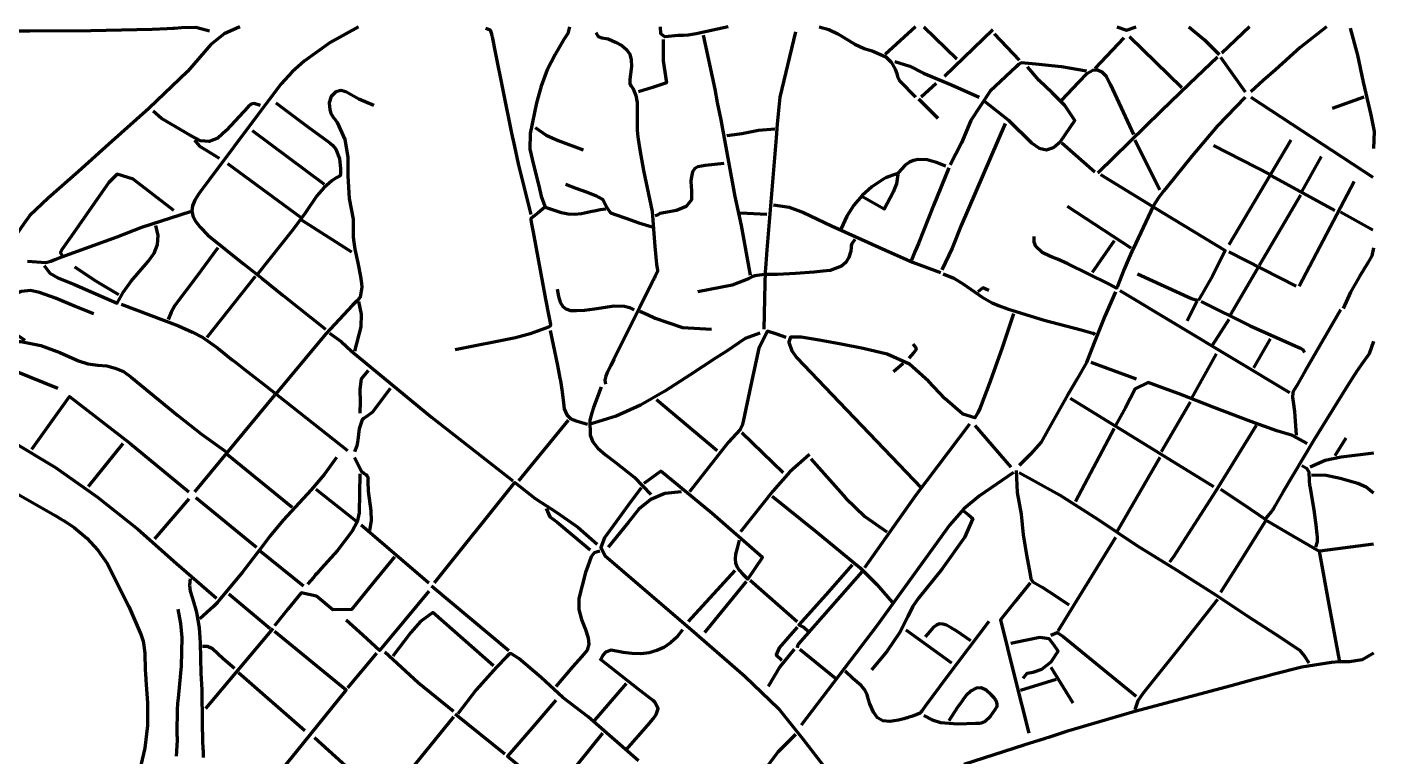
# Model space of a CAD drawing. Header units: inches. Extents: x 15 to 169, y 16 to 153.
# Drawn here: x 85.7 to 169.1, y 108 to 153.1 of the extents above; entities that cross this region are included whole.
import ezdxf

# ---------------------------------------------------------------- set-up
doc = ezdxf.new("R2010")
doc.units = ezdxf.units.IN
doc.header["$MEASUREMENT"] = 0
doc.layers.add('Calque 1', color=7, linetype='Continuous')

msp = doc.modelspace()

# ---------------------------------------------------------------- linework, layer by layer
at = {"layer": 'Calque 1', "color": 7, "lineweight": 70, "true_color": 0xffffff}
for points in [[(96.983, 152.887), (96.127, 153.103), (95.255, 153.082), (94.822, 153.048), (94.715, 153.041), (94.364, 153.023), (93.42, 152.983), (89.642, 152.9), (85.864, 152.887), (84.919, 152.885), (84.683, 152.884), (84.576, 152.884), (84.492, 152.881), (84.156, 152.845), (83.484, 152.764), (82.811, 152.887)], [(98.861, 153.143), (97.894, 152.719), (97.068, 152.066), (95.607, 150.386), (93.217, 148.1), (90.745, 145.892), (88.878, 144.208), (86.996, 142.538), (85.85, 141.466), (85.476, 140.952), (85.116, 140.422)], [(106.204, 153.143), (104.447, 152.182), (102.831, 151.035), (102.096, 150.367), (101.42, 149.622), (100.718, 148.701), (99.971, 147.701), (96.983, 143.699), (96.608, 143.2), (96.421, 142.95), (96.32, 142.815), (96.068, 142.426), (95.919, 142.082), (95.877, 141.764), (95.942, 141.45), (96.116, 141.121), (96.401, 140.757), (96.869, 140.268), (99.075, 138.476), (100.234, 137.569), (101.537, 136.523), (104.155, 134.446)], [(114.058, 153.058), (114.347, 152.962), (114.445, 152.714), (114.467, 152.583), (114.472, 152.553), (114.518, 152.33), (114.649, 151.69), (115.156, 149.128), (115.679, 146.569), (115.817, 145.931), (115.922, 145.456), (116.083, 144.664), (116.875, 141.532)], [(119.266, 153.143), (119.16, 152.73), (118.923, 152.375), (118.369, 151.447), (117.893, 150.484), (117.509, 149.485), (117.232, 148.444), (116.836, 146.546), (116.805, 145.583), (117.038, 144.602), (117.366, 143.321), (117.508, 142.672), (117.729, 142.045)], [(120.888, 152.802), (121.036, 152.552), (121.276, 152.464), (121.538, 152.433), (121.655, 152.406), (122.115, 152.21), (122.511, 151.987), (122.801, 151.741), (122.992, 151.454), (123.092, 151.111), (123.108, 150.697), (123.049, 150.194), (123.026, 150.067), (123.023, 150.049), (123.016, 150.013), (123.003, 149.936), (122.999, 149.638), (123.022, 149.582), (123.03, 149.57), (123.082, 149.502), (123.206, 149.304), (123.373, 148.896), (123.453, 148.474), (123.455, 146.748), (123.478, 146.525), (123.522, 146.198), (123.622, 145.546), (123.857, 144.25), (124.378, 141.725), (124.555, 139.554), (124.653, 138.472), (124.696, 138.204), (124.714, 138.108), (124.716, 138.089), (124.712, 138.011), (124.555, 137.67), (124.506, 137.585), (124.484, 137.543), (124.473, 137.523), (124.384, 137.344), (123.592, 135.76), (122.012, 132.588), (121.816, 132.191), (121.718, 131.992), (121.669, 131.892), (121.658, 131.869), (121.605, 131.76), (121.512, 131.531), (121.461, 131.288), (121.485, 131.031)], [(129.084, 153.143), (127.106, 152.72), (126.607, 152.637), (126.319, 152.624), (125.965, 152.604), (125.173, 152.525), (124.925, 152.724), (124.9, 153.143)], [(127.547, 152.631), (128.259, 149.303), (128.414, 148.466), (128.634, 147.402), (129.058, 145.029), (129.497, 142.657), (129.728, 141.617), (129.889, 140.853), (130.45, 137.776)], [(133.267, 152.844), (132.295, 148.808), (132.181, 147.771), (132.129, 147.135), (132.061, 146.271), (131.771, 142.813), (131.486, 139.355), (131.42, 138.49), (131.383, 137.968), (131.35, 137.265), (131.303, 134.446)], [(134.718, 153.143), (135.321, 152.982), (135.871, 152.71), (136.932, 152.068), (137.499, 151.815), (138.006, 151.67), (138.843, 151.286), (139.179, 150.97), (139.434, 150.535), (139.524, 150.265), (139.575, 150.07), (139.719, 149.796), (140.694, 148.789)], [(140.694, 153.143), (138.816, 151.436)], [(141.207, 153.143), (143.255, 151.18)], [(145.475, 152.972), (142.487, 150.07)], [(145.561, 152.716), (147.097, 151.094)], [(153.159, 153.143), (153.756, 152.936), (154.354, 153.143)], [(157.598, 153.143), (158.587, 152.344), (159.476, 151.436)], [(161.355, 153.143), (159.647, 151.521)], [(166.135, 153.143), (164.505, 151.881), (162.98, 150.493), (162.203, 149.82), (161.44, 149.131)], [(167.587, 153.058), (168.057, 151.398), (168.409, 149.725), (168.882, 147.699), (169.074, 146.681), (169.038, 145.63)], [(125.071, 152.375), (125.068, 151.039), (125.276, 149.676), (124.404, 149.39), (123.534, 149.131)], [(153.586, 152.46), (151.793, 150.582)], [(153.927, 152.545), (157.171, 149.387)], [(139.414, 151.009), (140.334, 150.716), (141.189, 150.288), (142.915, 149.559), (144.621, 148.789)], [(159.391, 151.265), (157.638, 149.603), (155.893, 147.933), (153.925, 146.017), (151.964, 144.094)], [(159.562, 151.265), (161.098, 149.131)], [(151.281, 150.411), (149.718, 150.68), (148.141, 150.837), (147.234, 150.921), (147.069, 150.81), (146.926, 150.668), (145.299, 149.174), (144.106, 147.353), (143.529, 145.965), (143.187, 145.283), (142.829, 144.606)], [(144.878, 148.618), (146.44, 147.372), (147.867, 145.973), (148.332, 145.636), (148.793, 145.538), (149.239, 145.679), (149.654, 146.061), (150.56, 147.362), (149.922, 148.281), (149.143, 149.072), (148.335, 149.834), (147.61, 150.667)], [(149.744, 148.618), (150.767, 149.708), (151.339, 150.279), (151.66, 150.466), (151.957, 150.497), (152.231, 150.372), (152.484, 150.089), (152.741, 149.605), (153.036, 148.983), (154.183, 146.484)], [(141.975, 149.643), (141.036, 148.789)], [(101.081, 148.448), (103.159, 146.896), (104.204, 146.128), (104.444, 145.953), (104.585, 145.835), (104.802, 145.578), (105.034, 144.998), (105.091, 144.359), (105.09, 144.193), (105.089, 144.089), (105.093, 144.063), (105.1, 144.008), (105.069, 143.949), (105.025, 143.918), (104.983, 143.896), (104.831, 143.813), (104.548, 143.627), (104.054, 143.194), (103.632, 142.698), (102.893, 141.612), (102.133, 140.582), (101.407, 139.68), (99.971, 137.861)], [(107.143, 148.277), (106.22, 148.682), (105.428, 149.137), (105.101, 149.208), (104.794, 149.118), (104.505, 148.829), (104.382, 148.442), (104.422, 148.022), (104.486, 147.809), (104.523, 147.72), (104.684, 147.507), (104.728, 147.455), (104.748, 147.428), (104.888, 147.224), (105.354, 146.183), (105.539, 145.078), (105.542, 143.922), (105.624, 142.528), (105.88, 141.256), (105.878, 140.13), (105.909, 139.818), (105.979, 139.39), (106.152, 138.542), (106.324, 137.695), (106.392, 137.268), (106.416, 137.038), (106.3, 136.416), (106.232, 136.31), (106.193, 136.268), (106.162, 136.241), (106.048, 136.139), (105.824, 135.932), (104.183, 134.15), (101.081, 130.434)], [(140.865, 148.704), (142.06, 147.508)], [(161.098, 148.789), (159.387, 147.021), (157.795, 145.148), (156.252, 143.236), (156.06, 142.998), (155.906, 142.808), (155.726, 142.567), (155.398, 142.051), (154.321, 139.764), (154.073, 139.238), (153.91, 138.886), (153.608, 138.163), (153.314, 137.421), (153.162, 137.043), (153.1, 136.985), (152.948, 137.072), (152.641, 137.244), (150.116, 138.483), (149.469, 138.763), (149.143, 138.9), (148.994, 138.962), (148.527, 139.188), (148.137, 139.562), (148.038, 139.83), (148.036, 140.166)], [(161.44, 148.789), (168.995, 143.837)], [(168.441, 148.789), (166.477, 148.106)], [(100.142, 148.277), (99.748, 148.409), (99.558, 148.36), (99.367, 148.197), (98.009, 146.739), (97.485, 146.268), (96.962, 146.047), (96.412, 146.092), (95.803, 146.42), (94.607, 147.127), (94.016, 147.488), (93.483, 147.935)], [(117.131, 146.911), (117.818, 146.438), (118.57, 146.107), (120.119, 145.545)], [(131.986, 146.825), (130.957, 146.738), (129.943, 146.52), (129.475, 146.47), (128.998, 146.399)], [(146.244, 147.167), (144.878, 144.008), (143.511, 140.849), (142.961, 139.463), (142.316, 138.117)], [(96.044, 146.142), (96.355, 145.764), (96.763, 145.519), (97.581, 145.033)], [(99.63, 146.74), (104.069, 143.411)], [(149.744, 145.972), (151.793, 144.179)], [(154.269, 146.142), (155.805, 143.069)], [(163.916, 146.142), (160.074, 139.654)], [(159.135, 145.801), (162.635, 144.008)], [(165.794, 145.118), (164.599, 142.984)], [(98.093, 144.691), (102.618, 141.362)], [(128.827, 144.691), (128.25, 144.631), (127.674, 144.567), (127.216, 144.494), (127.017, 144.379), (126.887, 144.178), (126.841, 143.966), (126.807, 143.774), (126.78, 143.581), (126.809, 143.002), (126.817, 142.447), (126.494, 142.034), (125.888, 141.78), (125.209, 141.659), (124.863, 141.594), (124.719, 141.494), (124.559, 141.447)], [(142.573, 144.52), (141.984, 144.75), (141.405, 144.911), (140.844, 144.938), (140.571, 144.881), (140.306, 144.766), (140.048, 144.586), (139.798, 144.331), (139.677, 144.173), (139.635, 144.114), (139.63, 144.108), (139.598, 144.084), (139.336, 143.989), (139.001, 143.878), (138.926, 143.845), (138.909, 143.836), (138.842, 143.8), (138.66, 143.697), (137.983, 143.239), (137.386, 142.708), (136.87, 142.105), (136.436, 141.428), (136.084, 140.679)], [(142.743, 144.435), (141.804, 142.087), (140.864, 139.74), (140.653, 139.227), (140.438, 138.715)], [(94.764, 141.788), (93.511, 142.76), (92.256, 143.732), (91.268, 144.036), (90.742, 143.509), (90.324, 142.898), (89.369, 141.531), (88.411, 140.167), (87.852, 139.385), (87.756, 139.191), (87.848, 138.971)], [(139.584, 144.008), (139.515, 143.435), (139.299, 142.915), (138.74, 141.877), (137.365, 142.642)], [(152.134, 144.008), (155.982, 141.662), (159.85, 139.302), (159.077, 137.74), (158.196, 136.239)], [(162.721, 143.923), (166.648, 141.788)], [(167.843, 143.581), (164.428, 137.093)], [(119.01, 143.411), (119.659, 143.174), (120.308, 142.934), (120.881, 142.713), (121.327, 142.455), (121.579, 141.96), (121.796, 141.641), (122.164, 141.514), (122.748, 141.307), (123.566, 141.031), (124.388, 140.764)], [(164.513, 142.728), (161.952, 138.374)], [(121.485, 141.874), (121.164, 141.824), (121.005, 141.794), (120.985, 141.79), (120.975, 141.788), (120.899, 141.77), (120.56, 141.693), (120.012, 141.582), (119.58, 141.533), (119.193, 141.549), (118.78, 141.636), (118.272, 141.797), (117.959, 141.907), (117.784, 141.97), (117.722, 141.963), (117.592, 141.858), (117.319, 141.639), (117.033, 141.408), (116.885, 141.289), (116.866, 141.274), (116.865, 141.213), (116.913, 140.954), (117.01, 140.436), (117.789, 136.288), (117.983, 135.251), (118.081, 134.733), (118.078, 134.62), (117.966, 134.57), (117.742, 134.476), (116.834, 134.151), (115.913, 133.895), (112.18, 133.166)], [(131.901, 142.13), (132.862, 141.991), (133.755, 141.659), (135.484, 140.842), (138.833, 139.338), (140.51, 138.592), (142.231, 137.947)], [(150.085, 142.045), (154.013, 139.483)], [(95.788, 141.703), (92.772, 140.741), (91.237, 140.136), (89.533, 139.505), (87.827, 138.899), (87.406, 138.734), (87.159, 138.636), (86.851, 138.554), (85.714, 138.63)], [(102.703, 141.191), (105.777, 139.227)], [(131.474, 141.532), (129.852, 141.618)], [(166.989, 141.703), (168.995, 140.593)], [(86.738, 138.374), (87.1, 137.903), (87.582, 137.622), (88.629, 137.2), (91.253, 136.048), (91.656, 136.755), (92.131, 137.403), (93.171, 138.604), (93.558, 139.14), (93.764, 139.679), (93.795, 140.242), (93.654, 140.849)], [(97.495, 139.483), (96.177, 137.687), (94.837, 135.907), (94.596, 135.484), (94.422, 135.044)], [(136.938, 139.996), (136.748, 139.729), (136.695, 139.595), (136.693, 139.518), (136.675, 139.278), (136.568, 138.875), (136.376, 138.565), (136.11, 138.337), (135.397, 138.08), (134.947, 138.027), (134.387, 137.976), (133.267, 137.88), (132.146, 137.82), (131.587, 137.816), (131.426, 137.818), (131.345, 137.818), (130.737, 137.746), (130.614, 137.701), (130.56, 137.672), (130.354, 137.554), (129.333, 137.164), (127.205, 136.751)], [(152.988, 139.91), (151.622, 137.947)], [(169.038, 139.483), (168.934, 138.983), (168.696, 138.548), (168.173, 137.695), (167.625, 136.735), (167.16, 135.727)], [(160.074, 139.227), (164.257, 137.093)], [(88.617, 138.288), (89.966, 137.409), (91.349, 136.581)], [(99.801, 137.691), (96.813, 133.934)], [(142.402, 137.861), (143.059, 137.593), (143.662, 137.231), (144.819, 136.425), (145.431, 136.079), (145.831, 135.911), (146.387, 135.703), (148.652, 135.004), (150.945, 134.398), (151.517, 134.241), (151.659, 134.201), (151.708, 134.187), (151.713, 134.186), (151.73, 134.175), (151.793, 134.105)], [(154.439, 137.861), (156.104, 137.092), (157.771, 136.329), (157.978, 136.273), (158.196, 136.239)], [(161.867, 138.203), (160.159, 135.3)], [(89.812, 135.385), (88.629, 135.871), (87.445, 136.352), (86.465, 136.719), (85.903, 136.835), (85.312, 136.766), (84.679, 136.512), (84.006, 136.316), (83.321, 136.168), (83.028, 136.055), (82.903, 135.847), (82.9, 135.539), (82.928, 135.255), (83.107, 135.01), (83.825, 134.68), (84.73, 134.311), (85.543, 133.763)], [(118.497, 136.922), (118.587, 136.457), (118.696, 136.104), (118.843, 135.853), (119.047, 135.69), (119.326, 135.606), (119.7, 135.588), (120.186, 135.625), (120.805, 135.705), (122.041, 135.887), (122.663, 135.859), (122.972, 135.779), (123.278, 135.642)], [(145.219, 136.837), (144.852, 136.998), (144.536, 136.751)], [(153.33, 136.837), (163.83, 130.519)], [(91.519, 135.983), (95.065, 134.637), (95.935, 134.255), (96.561, 133.929), (97.503, 133.273), (98.391, 132.549), (98.614, 132.369), (99.117, 131.975), (100.399, 130.968), (105.521, 126.934)], [(106.204, 136.154), (106.361, 135.367), (106.351, 134.594), (105.947, 133.08)], [(153.073, 136.751), (152.412, 135.235), (151.792, 133.7), (151.28, 132.386), (150.7, 131.361), (150.086, 130.348), (149.533, 129.361), (148.988, 128.37), (148.458, 127.441), (147.801, 126.697), (147.097, 125.994)], [(158.11, 136.154), (157.513, 134.959)], [(158.367, 136.154), (161.414, 134.647), (164.516, 133.257), (164.687, 133.161), (164.77, 132.995)], [(123.62, 135.556), (124.09, 135.344), (124.559, 135.129), (126.26, 134.535), (128.059, 134.446)], [(146.756, 135.385), (146.05, 133.292), (145.316, 131.207), (144.693, 129.574), (144.543, 129.255), (144.369, 128.945), (143.625, 129.177), (142.495, 130.142), (141.491, 131.225), (140.316, 132.277), (138.938, 132.893), (137.449, 133.247), (136.086, 133.508), (134.719, 133.752), (133.616, 133.938), (133.299, 133.949), (132.955, 133.937), (132.838, 133.631), (133.035, 133.109), (133.335, 132.665), (135.51, 130.403), (138.274, 127.517), (141.036, 124.628)], [(166.989, 135.642), (164.812, 131.864), (164.269, 130.919), (164.075, 130.58), (164.045, 130.51), (164.015, 130.225), (164.057, 129.934), (164.146, 129.347), (164.257, 127.873)], [(118.07, 134.361), (118.522, 132.185), (118.629, 131.639), (118.674, 131.402), (118.704, 131.235), (118.813, 130.564), (118.897, 129.89), (118.94, 129.501), (119.094, 129.13), (119.351, 128.899), (119.673, 128.76), (120.375, 128.556)], [(132.669, 133.934), (132.094, 134.123), (131.516, 134.313), (130.983, 133.259), (130.501, 130.983), (130.017, 128.728), (129.948, 128.47), (129.836, 128.232), (129.088, 127.43), (127.887, 125.904), (126.693, 124.372)], [(160.074, 135.044), (159.05, 133.422)], [(75.128, 134.19), (75.192, 133.659), (75.324, 133.188), (75.783, 132.407), (76.488, 131.806), (77.421, 131.344), (79.298, 130.513), (81.115, 129.561), (84.695, 127.54), (87.443, 125.889), (90.05, 124.051), (92.54, 122.056), (94.938, 119.937), (97.41, 117.799)], [(87.592, 130.775), (84, 132.208), (83.591, 132.413), (83.294, 132.729), (83.226, 132.933), (83.245, 133.164), (83.36, 133.381), (83.536, 133.501), (84.003, 133.609), (84.666, 133.686), (85.305, 133.673), (86.532, 133.43), (87.711, 132.994), (88.871, 132.479), (89.455, 132.287), (90.068, 132.215), (90.62, 132.165), (91.145, 132.036), (91.648, 131.812), (92.133, 131.478), (95.016, 129.095), (96.487, 127.94), (98.008, 126.848)], [(104.411, 134.19), (105.134, 133.685), (105.78, 133.084), (110.715, 128.998), (115.765, 125.055)], [(131.047, 134.19), (130.144, 133.871), (129.36, 133.332), (128.971, 133.06), (128.704, 132.897), (128.306, 132.651), (126.739, 131.623), (125.169, 130.601), (123.661, 129.744), (122.145, 129.052), (120.546, 128.556)], [(140.524, 133.507), (140.696, 133.334), (140.727, 133.188), (140.592, 132.987), (140.267, 132.654)], [(162.635, 133.849), (161.611, 132.056)], [(169.038, 133.678), (168.77, 132.907), (168.305, 132.246), (168.066, 131.923), (168.011, 131.841), (167.95, 131.748), (167.822, 131.551), (167.317, 130.761), (165.347, 127.569), (163.434, 124.344), (162.96, 123.535), (162.841, 123.332), (162.797, 123.256), (162.78, 123.23), (162.709, 123.129), (162.379, 122.75)], [(159.306, 132.91), (157.769, 130.178)], [(106.801, 131.885), (106.368, 131.371), (106.277, 130.689), (106.304, 129.966), (106.289, 129.239)], [(139.926, 132.312), (139.328, 131.8)], [(151.537, 132.397), (154.354, 131.373)], [(164.94, 127.36), (164.03, 127.852), (163.046, 128.156), (161.439, 128.722), (159.218, 129.574), (157, 130.432), (156.048, 130.788), (155.087, 131.14), (154.293, 130.742), (153.681, 129.603), (153.073, 128.47)], [(85.97, 127.019), (87.11, 128.599), (88.312, 130.266), (92.039, 127.387), (95.703, 124.372)], [(100.996, 130.348), (96.044, 124.372)], [(108.167, 130.775), (107.06, 129.313), (106.684, 129.007), (106.505, 128.904), (106.428, 128.829), (106.248, 128.283), (106.161, 127.576), (106.122, 127.324), (106.103, 127.221), (105.947, 126.848)], [(121.229, 130.861), (120.758, 129.59), (120.644, 129.269), (120.529, 128.811), (120.535, 127.883), (120.708, 127.47), (121.013, 127.079), (121.493, 126.673), (122.089, 126.22), (123.262, 125.286), (124.303, 124.202)], [(150.256, 130.178), (159.135, 124.714)], [(124.644, 130.092), (128.401, 126.934)], [(157.684, 129.922), (155.891, 126.848)], [(119.18, 128.812), (116.107, 125.055)], [(144.024, 128.556), (140.706, 124.17), (137.535, 119.677)], [(144.365, 128.47), (146.585, 125.909)], [(161.781, 128.47), (159.262, 124.389), (156.658, 120.36), (156.533, 120.188), (156.403, 120.018)], [(129.937, 128.043), (132.498, 125.568)], [(152.988, 128.3), (150.598, 123.775)], [(167.331, 127.702), (166.648, 126.592)], [(91.605, 127.36), (89.47, 124.714)], [(104.838, 126.507), (104.1, 125.465), (103.275, 124.496), (101.542, 122.628), (100.725, 121.65), (100.383, 121.186), (100.117, 120.824), (99.012, 119.404), (97.87, 118.012), (97.583, 117.665), (97.472, 117.531), (97.427, 117.478), (97.233, 117.274), (96.386, 116.518)], [(98.093, 126.677), (102.106, 123.433)], [(105.947, 126.507), (106.372, 125.68), (106.55, 125.518), (106.657, 125.457), (106.742, 125.367), (106.791, 125.259), (106.793, 125.234), (106.789, 125.176), (106.782, 125.023), (106.811, 124.415), (106.97, 123.201), (106.986, 122.593), (106.887, 121.982)], [(134.121, 126.677), (132.915, 125.606), (131.851, 124.408), (129.852, 121.897)], [(134.206, 126.421), (136.378, 123.977), (137.551, 122.845), (138.901, 121.897)], [(155.805, 126.507), (153.159, 121.897)], [(164.599, 125.994), (164.887, 125.83), (165.026, 125.603), (165.067, 125.061), (165.075, 124.792), (165.109, 124.62), (165.164, 124.351), (165.344, 123.266), (165.485, 122.174), (165.519, 121.901), (165.532, 121.797), (165.537, 121.758), (165.552, 121.598), (165.546, 121.274), (165.453, 120.957)], [(169.038, 126.763), (167.033, 126.527), (166.051, 126.314), (165.111, 125.909)], [(106.289, 125.482), (106.254, 123.068), (106.118, 122.526), (105.813, 121.932), (104.911, 120.751), (103.886, 119.63), (103.637, 119.346), (103.549, 119.241), (103.525, 119.213), (103.43, 119.1), (103.045, 118.652)], [(129.767, 121.384), (129.637, 120.894), (129.551, 120.514), (129.515, 120.216), (129.535, 119.972), (129.618, 119.753), (129.77, 119.532), (129.998, 119.279), (130.307, 118.966), (131.208, 120.302), (128.106, 123.026), (124.929, 125.658), (124.38, 125.255), (123.876, 124.885)], [(146.756, 125.568), (144.655, 124.119), (143.67, 123.312), (142.821, 122.329), (138.293, 116.078), (133.608, 109.944)], [(146.927, 125.696), (146.988, 124.34), (147.218, 123), (147.349, 121.708), (147.553, 120.478), (147.775, 119.249), (147.816, 119), (147.953, 118.801), (148.536, 118.474), (149.36, 117.935), (150.171, 117.372)], [(147.097, 125.568), (149.594, 124.185), (152, 122.653), (154.397, 121.06), (156.86, 119.531), (159.308, 117.973), (161.282, 116.665), (163.266, 115.373), (164.465, 114.576), (164.776, 114.204), (165.026, 113.786)], [(169.038, 124.287), (168.585, 124.653), (168.07, 124.886), (166.981, 125.202), (166.108, 125.392), (165.196, 125.397)], [(84.435, 124.632), (87.419, 122.906), (87.792, 122.69), (87.942, 122.602), (88.166, 122.464), (88.596, 122.172), (89.386, 121.517), (90.076, 120.766), (90.658, 119.917), (91.118, 118.999), (91.983, 117.283), (92.748, 115.513), (92.864, 115.137), (92.919, 114.88), (92.974, 114.371), (92.994, 113.361), (93.007, 113.109), (93.019, 112.983), (93.028, 112.903), (93.048, 112.726), (93.151, 111.311), (93.135, 109.901), (92.977, 108.501), (92.651, 107.117)], [(103.557, 124.543), (106.033, 122.58)], [(110.899, 118.738), (115.884, 124.943), (117.142, 123.965), (118.474, 123.093), (119.784, 122.192), (120.973, 121.128)], [(123.705, 124.628), (122.926, 123.575), (122.149, 122.52), (121.439, 121.523), (121.202, 120.927), (121.482, 120.42), (123.49, 118.678), (126.82, 115.831), (130.129, 112.961), (132.204, 110.966), (133.698, 109.11), (135.153, 107.219), (135.814, 106.42), (136.479, 105.626), (137.111, 104.846), (137.768, 104.11), (138.299, 103.305), (138.498, 102.427), (138.687, 101.592), (138.853, 100.761), (139.029, 99.976), (139.453, 99.445), (140.097, 99.102)], [(126.181, 124.372), (125.158, 124.272), (124.291, 123.904), (123.555, 123.302), (122.926, 122.501), (121.656, 120.957)], [(159.562, 124.543), (160.974, 123.602), (162.405, 122.649), (160.984, 120.394), (159.562, 118.14)], [(95.703, 123.945), (93.568, 121.47)], [(96.13, 124.031), (99.886, 120.957)], [(131.815, 124.116), (134.555, 121.906), (137.267, 119.662), (138.283, 118.635), (139.243, 117.542)], [(117.814, 123.348), (118.044, 122.834), (118.495, 122.491), (119.523, 121.643), (120.546, 120.787)], [(143.682, 123.177), (143.964, 122.948), (144.238, 122.724), (143.725, 121.558), (142.333, 119.615), (140.87, 117.795), (140.501, 117.255), (140.201, 116.669), (139.735, 115.706), (138.911, 114.492), (137.962, 113.359)], [(106.374, 122.323), (110.558, 118.738)], [(162.464, 122.58), (164.005, 121.681), (165.678, 120.705), (166.278, 117.401), (166.904, 113.957)], [(153.073, 121.555), (149.488, 115.75)], [(169.038, 121.128), (165.709, 120.701)], [(100.142, 120.701), (102.789, 118.567)], [(108.423, 120.36), (107.105, 118.742), (105.76, 117.092), (104.624, 117.082), (103.61, 117.911), (102.658, 118.132), (101.832, 117.117), (100.996, 116.091)], [(121.144, 120.701), (120.793, 120.605), (120.608, 120.343), (120.507, 120.056), (120.405, 119.774), (120.264, 119.382), (119.852, 117.778), (119.845, 117.091), (120.012, 116.478), (120.247, 115.862), (120.422, 115.329), (120.459, 114.94), (120.351, 114.574), (120.017, 114.171), (119.468, 113.573), (118.412, 112.335)], [(129.51, 119.506), (126.608, 116.347)], [(137.365, 119.421), (135.401, 117.201), (133.441, 114.978), (133.387, 114.86), (133.352, 114.725)], [(136.767, 119.848), (135.134, 118.01), (133.467, 116.135), (133.795, 115.985), (134.035, 115.75)], [(95.788, 118.994), (95.745, 118.603), (95.787, 118.224), (96.001, 117.495), (96.059, 117.318), (96.066, 117.297), (96.082, 117.244), (96.115, 117.128), (96.175, 116.897), (96.332, 115.965), (96.396, 115.028), (96.417, 114.088), (96.447, 113.15), (96.497, 112.122), (96.534, 110.03), (96.555, 108.984), (96.574, 108.462), (96.58, 108.331), (96.583, 108.266), (96.584, 108.233), (96.586, 108.197), (96.578, 107.928)], [(110.728, 118.567), (115.509, 114.554)], [(130.193, 118.823), (127.632, 115.664)], [(130.45, 118.908), (133.352, 116.347)], [(147.78, 118.738), (146.848, 117.586), (145.938, 116.461), (146.818, 112.94), (147.695, 109.432)], [(98.178, 118.055), (100.74, 115.92)], [(110.558, 118.225), (109.055, 116.422), (107.501, 114.557), (106.467, 115.495), (105.435, 116.433)], [(159.391, 117.713), (157.088, 114.809), (154.772, 111.915), (154.441, 111.432), (154.269, 110.883)], [(95.02, 117.116), (95.182, 116.235), (95.259, 115.355), (95.226, 113.594), (95.062, 111.833), (95.04, 111.613), (95.023, 111.444), (95.006, 111.265), (94.978, 110.904), (94.954, 109.461), (94.963, 109.284), (94.968, 109.196), (94.978, 108.978), (94.917, 108.023)], [(114.57, 113.615), (110.808, 116.907), (110.048, 116.353), (109.442, 115.667), (108.338, 114.213)], [(133.352, 116.006), (132.799, 115.364), (132.24, 114.727), (132.065, 114.28), (132.413, 113.957)], [(145.219, 116.347), (142.604, 112.879), (141.312, 111.134), (141.152, 110.915), (141.072, 110.805), (141.051, 110.775), (141.022, 110.739), (140.965, 110.68), (140.737, 110.566), (140.428, 110.478), (140.27, 110.422), (140.192, 110.396), (140.14, 110.381), (139.964, 110.329), (139.641, 110.246), (139.098, 110.162), (138.673, 110.204), (138.342, 110.389), (138.079, 110.734), (137.863, 111.256), (137.764, 111.589), (137.696, 111.815), (137.529, 112.139), (137.312, 112.398), (136.806, 112.82), (136.34, 113.274)], [(144.109, 115.152), (143.254, 115.747), (142.894, 115.963), (142.608, 116.113), (142.375, 116.191), (142.174, 116.196), (141.986, 116.123), (141.789, 115.97), (141.565, 115.733), (141.292, 115.408)], [(100.91, 115.92), (96.727, 110.969)], [(100.996, 115.75), (105.438, 112.114), (102.315, 108.269), (100.773, 106.365), (99.118, 104.566)], [(126.266, 115.835), (125.911, 115.389), (125.526, 115.027), (125.11, 114.748), (124.665, 114.545), (124.19, 114.417), (123.685, 114.358), (123.152, 114.365), (122.589, 114.434), (121.848, 114.568), (121.488, 114.454), (121.342, 114.294), (121.229, 114.042)], [(140.097, 115.835), (142.914, 113.786)], [(147.353, 112.847), (147.597, 113.148), (147.966, 113.209), (148.499, 113.4), (149.091, 113.847), (149.51, 114.523), (149.241, 114.901), (148.971, 115.28), (148.382, 115.364), (147.478, 115.171), (146.585, 114.981)], [(149.061, 115.494), (149.458, 115.663), (149.835, 115.415), (152.09, 113.571), (154.354, 111.737)], [(98.52, 113.445), (97.83, 114.036), (97.163, 114.649), (96.865, 114.798), (96.556, 114.811)], [(107.313, 114.384), (105.521, 112.249)], [(107.826, 114.469), (109.901, 112.565), (112.094, 110.798)], [(123.534, 107.725), (120.421, 110.448), (118.846, 111.642), (117.522, 112.875), (116.138, 114.063), (115.747, 114.315), (115.644, 114.374), (115.555, 114.34), (115.39, 114.179), (114.737, 113.52), (113.488, 112.131), (112.35, 110.627)], [(133.181, 114.64), (132.28, 113.551), (131.559, 112.335)], [(133.523, 114.64), (135.743, 112.847)], [(169.038, 114.384), (168.333, 113.98), (167.558, 113.854), (167.19, 113.845), (166.915, 113.844), (166.442, 113.822), (164.602, 113.531), (162.81, 113.063), (162.364, 112.943), (161.719, 112.773), (160.231, 112.372), (154.273, 110.78), (150.038, 109.533), (148.986, 109.198), (148.723, 109.115), (148.325, 108.989), (147.396, 108.695), (143.684, 107.506)], [(122.766, 108.408), (124.116, 109.94), (124.442, 110.332), (124.637, 110.591), (124.749, 110.976), (124.551, 111.365), (124.441, 111.462), (124.19, 111.648), (123.572, 112.115), (121.144, 114.042)], [(149.061, 113.53), (150.427, 111.31)], [(98.776, 113.188), (102.874, 109.603)], [(149.402, 112.762), (147.183, 112.079)], [(122.766, 112.505), (120.717, 110.115)], [(141.207, 110.542), (141.711, 110.262), (142.233, 110.098), (143.312, 110.007), (144.404, 110.052), (144.645, 110.059), (144.762, 110.075), (144.973, 110.16), (145.322, 110.483), (145.611, 110.899), (145.724, 111.071), (145.744, 111.12), (145.75, 111.249), (145.705, 111.398), (145.663, 111.472), (145.634, 111.509), (145.546, 111.622), (145.375, 111.819), (145.054, 112.102), (144.749, 112.237), (144.448, 112.222), (144.14, 112.057), (143.812, 111.741), (143.637, 111.526), (143.544, 111.401), (143.269, 111.006), (142.743, 110.2)], [(118.412, 111.481), (116.928, 109.759), (115.424, 108.013), (117.933, 105.956), (120.461, 103.883)], [(112.094, 110.457), (107.996, 105.42)], [(112.18, 110.627), (115.253, 108.151)], [(121.315, 109.432), (118.412, 105.846)], [(133.267, 109.347), (132.165, 108.262), (131.226, 107.035), (129.978, 105.584), (128.827, 104.054)], [(103.472, 109.176), (110.643, 102.688)]]:
    msp.add_lwpolyline(points, dxfattribs=at)

doc.saveas('drawing.dxf')
